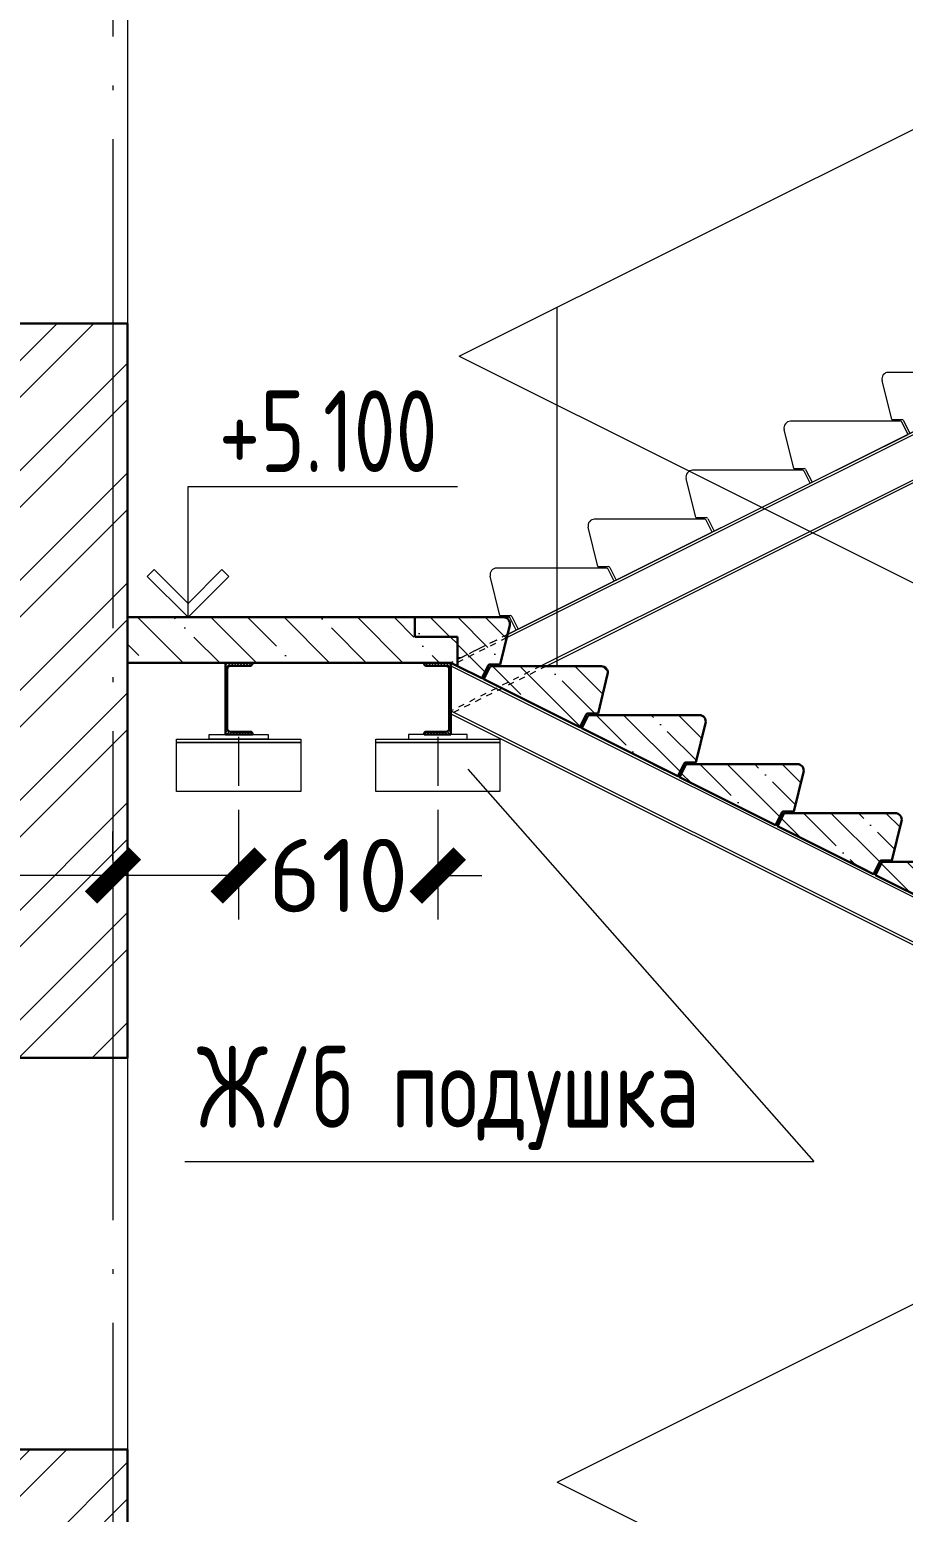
# Model space of a CAD drawing. Extents: x -965262 to 1142518, y -357520 to 71675.
# Drawn here: x 993507 to 997078, y -211841 to -205778 of the extents above; entities that cross this region are included whole.
import ezdxf

# ---------------------------------------------------------------- set-up
doc = ezdxf.new("R2010")
doc.units = 0
doc.header["$LTSCALE"] = 10
doc.linetypes.add('DOTE', pattern=[2.42, 2, -0.2, 0.02, -0.2])
doc.linetypes.add('JIS_02_1.0', pattern=[2, 1, -1])
doc.layers.get('0').update_dxf_attribs({"linetype": 'CONTINUOUS', "lineweight": 30})
doc.layers.get('Defpoints').update_dxf_attribs({"linetype": 'CONTINUOUS'})
doc.layers.add('DOTE', color=7, linetype='DOTE', lineweight=9)
doc.styles.add('GOST 2.304', font='isocpeur.ttf', dxfattribs={"width": 0.75, "height": 250})
doc.styles.get("Standard").update_dxf_attribs({"font": 'isocpeur.ttf', "height": 300})
doc.dimstyles.get("Standard").update_dxf_attribs({"dimscale": 100, "dimtxt": 300, "dimasz": 1.8, "dimexe": 1.8, "dimexo": 0.625, "dimgap": 0.9, "dimtad": 0, "dimdec": 0, "dimzin": 0, "dimdsep": 46, "dimtxsty": 'Standard', "dimblk": 'ARCHTICK', "dimcen": 0.9, "dimclrd": 256, "dimclre": 256, "dimclrt": 256, "dimadec": 0, "dimazin": 0, "dimtfac": 1, "dimtdec": 0, "dimtofl": 0, "dimtmove": 0, "dimatfit": 3, "dimfxl": 1, "dimtolj": 1, "dimtzin": 0, "dimlwd": 15, "dimlwe": 15, "dimarcsym": 0})

# ---------------------------------------------------------------- blocks, each defined once
blk = doc.blocks.new('ЛМ1')
at = {"linetype": 'JIS_02_1.0', "lineweight": 15, "ltscale": 2.5}
for p, q in [((-101238.3, -555757.3), (-100967.7, -555757.3)), ((-101238.3, -555757.3), (-101238.3, -555817.3)), ((-100977.7, -555902.3), (-100948.3, -555782.1)), ((-101238.3, -555817.3), (-101108.3, -555817.3)), ((-101108.3, -555817.3), (-101108.3, -555907)), ((-101033.7, -555944.3), (-101108.3, -555907)), ((-101014.1, -555905.1), (-101033.7, -555944.3)), ((-101027.7, -555947.3), (-101009.1, -555910.1)), ((-100977.7, -555902.3), (-101009.6, -555902.3)), ((-101004.6, -555907.3), (-100834.6, -555907.3)), ((-100971.2, -555975.6), (-101027.7, -555947.3)), ((-97988.3, -557407.3), (-97717.7, -557407.3)), ((-97717.7, -557467.3), (-97717.7, -557407.3)), ((-97857.7, -557532.3), (-98000.7, -557460.8)), ((-97847.7, -557467.3), (-97717.7, -557467.3)), ((-97847.7, -557532.3), (-97847.7, -557467.3)), ((-97857.7, -557532.3), (-97847.7, -557532.3))]:
    blk.add_line(p, q, dxfattribs=at)
at = {"lineweight": 15, "ltscale": 7.5}
for p, q in [((-100834.6, -555907.3), (-100667.7, -555907.3)), ((-100677.7, -556052.3), (-100648.3, -555932.1)), ((-100733.7, -556094.3), (-100971.2, -555975.6)), ((-100733.7, -556094.3), (-100807.7, -556057.3)), ((-100714.1, -556055.1), (-100733.7, -556094.3)), ((-100677.7, -556052.3), (-100709.6, -556052.3)), ((-100704.6, -556057.3), (-100367.7, -556057.3)), ((-100637.7, -556057.3), (-100367.7, -556057.3)), ((-100727.7, -556097.3), (-100709.1, -556060.1)), ((-100433.7, -556244.3), (-100727.7, -556097.3)), ((-100377.7, -556202.3), (-100348.3, -556082.1)), ((-100433.7, -556244.3), (-100507.7, -556207.3)), ((-100414.1, -556205.1), (-100433.7, -556244.3)), ((-100427.7, -556247.3), (-100409.1, -556210.1)), ((-100377.7, -556202.3), (-100409.6, -556202.3)), ((-100404.6, -556207.3), (-100067.7, -556207.3)), ((-100337.7, -556207.3), (-100067.7, -556207.3)), ((-100077.7, -556352.3), (-100048.3, -556232.1)), ((-100133.7, -556394.3), (-100427.7, -556247.3)), ((-100133.7, -556394.3), (-100207.7, -556357.3)), ((-100114.1, -556355.1), (-100133.7, -556394.3)), ((-100127.7, -556397.3), (-100109.1, -556360.1)), ((-100077.7, -556352.3), (-100109.6, -556352.3)), ((-100104.6, -556357.3), (-99767.7, -556357.3)), ((-100037.7, -556357.3), (-99767.7, -556357.3)), ((-99833.7, -556544.3), (-100127.7, -556397.3)), ((-99777.7, -556502.3), (-99748.3, -556382.1)), ((-99833.7, -556544.3), (-99907.7, -556507.3)), ((-99814.1, -556505.1), (-99833.7, -556544.3)), ((-99827.7, -556547.3), (-99809.1, -556510.1)), ((-99777.7, -556502.3), (-99809.6, -556502.3)), ((-99804.6, -556507.3), (-99467.7, -556507.3)), ((-99737.7, -556507.3), (-99467.7, -556507.3)), ((-99533.7, -556694.3), (-99827.7, -556547.3)), ((-99477.7, -556652.3), (-99448.3, -556532.1)), ((-99533.7, -556694.3), (-99607.7, -556657.3)), ((-99514.1, -556655.1), (-99533.7, -556694.3)), ((-99527.7, -556697.3), (-99509.1, -556660.1)), ((-99477.7, -556652.3), (-99509.6, -556652.3)), ((-99504.6, -556657.3), (-99167.7, -556657.3)), ((-99437.7, -556657.3), (-99167.7, -556657.3)), ((-99177.7, -556802.3), (-99148.3, -556682.1)), ((-99233.7, -556844.3), (-99527.7, -556697.3)), ((-99233.7, -556844.3), (-99307.7, -556807.3)), ((-99214.1, -556805.1), (-99233.7, -556844.3)), ((-99227.7, -556847.3), (-99209.1, -556810.1)), ((-99177.7, -556802.3), (-99209.6, -556802.3)), ((-99204.6, -556807.3), (-98867.7, -556807.3)), ((-99137.7, -556807.3), (-98867.7, -556807.3)), ((-98933.7, -556994.3), (-99227.7, -556847.3)), ((-98877.7, -556952.3), (-98848.3, -556832.1)), ((-98933.7, -556994.3), (-99007.7, -556957.3)), ((-98914.1, -556955.1), (-98933.7, -556994.3)), ((-98927.7, -556997.3), (-98909.1, -556960.1)), ((-98877.7, -556952.3), (-98909.6, -556952.3)), ((-98904.6, -556957.3), (-98567.7, -556957.3)), ((-98837.7, -556957.3), (-98567.7, -556957.3)), ((-98633.7, -557144.3), (-98927.7, -556997.3)), ((-98577.7, -557102.3), (-98548.3, -556982.1)), ((-98577.7, -557102.3), (-98609.6, -557102.3)), ((-98633.7, -557144.3), (-98707.7, -557107.3)), ((-98614.1, -557105.1), (-98633.7, -557144.3)), ((-98627.7, -557147.3), (-98609.1, -557110.1)), ((-98333.7, -557294.3), (-98627.7, -557147.3)), ((-98604.6, -557107.3), (-98267.7, -557107.3)), ((-98537.7, -557107.3), (-98267.7, -557107.3)), ((-98277.7, -557252.3), (-98248.3, -557132.1)), ((-98333.7, -557294.3), (-98407.7, -557257.3)), ((-98314.1, -557255.1), (-98333.7, -557294.3)), ((-98327.7, -557297.3), (-98309.1, -557260.1)), ((-98277.7, -557252.3), (-98309.6, -557252.3)), ((-98304.6, -557257.3), (-97967.7, -557257.3)), ((-98237.7, -557257.3), (-97967.7, -557257.3)), ((-97977.7, -557402.3), (-97948.3, -557282.1)), ((-98033.7, -557444.3), (-98327.7, -557297.3)), ((-98033.7, -557444.3), (-98107.7, -557407.3)), ((-98014.1, -557405.1), (-98033.7, -557444.3)), ((-97977.7, -557402.3), (-98009.6, -557402.3))]:
    blk.add_line(p, q, dxfattribs=at)
at = {"lineweight": 15, "ltscale": 2.5}
for p, q in [((-98027.7, -557447.3), (-98009.1, -557410.1)), ((-98004.6, -557407.3), (-97988.3, -557407.3)), ((-98000.7, -557460.8), (-98027.7, -557447.3))]:
    blk.add_line(p, q, dxfattribs=at)
at = {"linetype": 'JIS_02_1.0', "lineweight": 15, "ltscale": 2.5}
for centre, radius, start, end in [((-100967.7, -555777.3), 20, 346.2488, 90), ((-101009.6, -555907.3), 5, 90, 153.4349), ((-101004.6, -555912.3), 5, 90, 153.4349), ((-98004.6, -557412.3), 5, 90, 153.4349)]:
    blk.add_arc(centre, radius, start, end, dxfattribs=at)
at = {"lineweight": 15, "ltscale": 7.5}
for centre, radius, start, end in [((-100667.7, -555927.3), 20, 346.2488, 90), ((-100709.6, -556057.3), 5, 90, 153.4349), ((-100704.6, -556062.3), 5, 90, 153.4349), ((-100367.7, -556077.3), 20, 346.2488, 90), ((-100409.6, -556207.3), 5, 90, 153.4349), ((-100404.6, -556212.3), 5, 90, 153.4349), ((-100067.7, -556227.3), 20, 346.2488, 90), ((-100109.6, -556357.3), 5, 90, 153.4349), ((-100104.6, -556362.3), 5, 90, 153.4349), ((-99767.7, -556377.3), 20, 346.2488, 90), ((-99809.6, -556507.3), 5, 90, 153.4349), ((-99804.6, -556512.3), 5, 90, 153.4349), ((-99467.7, -556527.3), 20, 346.2488, 90), ((-99509.6, -556657.3), 5, 90, 153.4349), ((-99504.6, -556662.3), 5, 90, 153.4349), ((-99167.7, -556677.3), 20, 346.2488, 90), ((-99209.6, -556807.3), 5, 90, 153.4349), ((-99204.6, -556812.3), 5, 90, 153.4349), ((-98867.7, -556827.3), 20, 346.2488, 90), ((-98909.6, -556957.3), 5, 90, 153.4349), ((-98904.6, -556962.3), 5, 90, 153.4349), ((-98567.7, -556977.3), 20, 346.2488, 90), ((-98609.6, -557107.3), 5, 90, 153.4349), ((-98604.6, -557112.3), 5, 90, 153.4349), ((-98267.7, -557127.3), 20, 346.2488, 90), ((-98309.6, -557257.3), 5, 90, 153.4349), ((-98304.6, -557262.3), 5, 90, 153.4349), ((-97967.7, -557277.3), 20, 346.2488, 90), ((-98009.6, -557407.3), 5, 90, 153.4349)]:
    blk.add_arc(centre, radius, start, end, dxfattribs=at)
blk = doc.blocks.new('ЛМ4')
at = {"lineweight": 15, "ltscale": 2.5}
for p, q in [((-107313.7, -552457), (-107473.7, -552457)), ((-107463.7, -552602), (-107493.1, -552481.8)), ((-107313.7, -552517), (-107333.1, -552517)), ((-107333.1, -552517), (-107333.1, -552606.8)), ((-107463.7, -552602), (-107431.8, -552602)), ((-107427.3, -552604.8), (-107407.7, -552644)), ((-107436.8, -552607), (-107606.7, -552607)), ((-107470.2, -552675.3), (-107413.7, -552647)), ((-107413.7, -552647), (-107432.3, -552609.8)), ((-107407.7, -552644), (-107333.1, -552606.8)), ((-107736.8, -552757), (-107906.7, -552757)), ((-107713.7, -552797), (-107732.3, -552759.8)), ((-107770.2, -552825.3), (-107713.7, -552797)), ((-110736.8, -554257), (-110753.1, -554257)), ((-110713.7, -554297), (-110732.3, -554259.8)), ((-110740.7, -554310.5), (-110713.7, -554297))]:
    blk.add_line(p, q, dxfattribs=at)
at = {"linetype": 'JIS_02_1.0', "lineweight": 15, "ltscale": 2.5}
for p, q in [((-107293.7, -552457), (-107313.7, -552457)), ((-107293.7, -552457), (-107203.1, -552457)), ((-107203.1, -552457), (-107203.1, -552517)), ((-107293.7, -552517), (-107313.7, -552517)), ((-107293.7, -552517), (-107203.1, -552517)), ((-111023.7, -554317), (-111023.7, -554257)), ((-110753.1, -554257), (-111023.7, -554257)), ((-110893.7, -554317), (-111023.7, -554317)), ((-110893.7, -554382), (-110893.7, -554317)), ((-110883.7, -554382), (-110740.7, -554310.5)), ((-110883.7, -554382), (-110893.7, -554382))]:
    blk.add_line(p, q, dxfattribs=at)
at = {"lineweight": 15, "ltscale": 7.5}
for p, q in [((-107763.7, -552752), (-107793.1, -552631.8)), ((-107606.7, -552607), (-107773.7, -552607)), ((-107707.7, -552794), (-107470.2, -552675.3)), ((-108063.7, -552902), (-108093.1, -552781.8)), ((-107906.7, -552757), (-108073.7, -552757)), ((-107763.7, -552752), (-107731.8, -552752)), ((-107727.3, -552754.8), (-107707.7, -552794)), ((-107707.7, -552794), (-107633.7, -552757)), ((-108007.7, -552944), (-107770.2, -552825.3)), ((-108036.8, -552907), (-108373.7, -552907)), ((-108103.7, -552907), (-108373.7, -552907)), ((-108063.7, -552902), (-108031.8, -552902)), ((-108013.7, -552947), (-108032.3, -552909.8)), ((-108027.3, -552904.8), (-108007.7, -552944)), ((-108007.7, -552944), (-107933.7, -552907)), ((-108363.7, -553052), (-108393.1, -552931.8)), ((-108307.7, -553094), (-108013.7, -552947)), ((-108336.8, -553057), (-108673.7, -553057)), ((-108403.7, -553057), (-108673.7, -553057)), ((-108363.7, -553052), (-108331.8, -553052)), ((-108313.7, -553097), (-108332.3, -553059.8)), ((-108327.3, -553054.8), (-108307.7, -553094)), ((-108307.7, -553094), (-108233.7, -553057)), ((-108663.7, -553202), (-108693.1, -553081.8)), ((-108607.7, -553244), (-108313.7, -553097)), ((-108963.7, -553352), (-108993.1, -553231.8)), ((-108636.8, -553207), (-108973.7, -553207)), ((-108703.7, -553207), (-108973.7, -553207)), ((-108663.7, -553202), (-108631.8, -553202)), ((-108613.7, -553247), (-108632.3, -553209.8)), ((-108627.3, -553204.8), (-108607.7, -553244)), ((-108607.7, -553244), (-108533.7, -553207)), ((-108907.7, -553394), (-108613.7, -553247)), ((-108936.8, -553357), (-109273.7, -553357)), ((-109003.7, -553357), (-109273.7, -553357)), ((-108963.7, -553352), (-108931.8, -553352)), ((-108913.7, -553397), (-108932.3, -553359.8)), ((-108927.3, -553354.8), (-108907.7, -553394)), ((-108907.7, -553394), (-108833.7, -553357)), ((-109263.7, -553502), (-109293.1, -553381.8)), ((-109207.7, -553544), (-108913.7, -553397)), ((-109236.8, -553507), (-109573.7, -553507)), ((-109303.7, -553507), (-109573.7, -553507)), ((-109263.7, -553502), (-109231.8, -553502)), ((-109213.7, -553547), (-109232.3, -553509.8)), ((-109227.3, -553504.8), (-109207.7, -553544)), ((-109207.7, -553544), (-109133.7, -553507)), ((-109563.7, -553652), (-109593.1, -553531.8)), ((-109507.7, -553694), (-109213.7, -553547)), ((-109863.7, -553802), (-109893.1, -553681.8)), ((-109536.8, -553657), (-109873.7, -553657)), ((-109603.7, -553657), (-109873.7, -553657)), ((-109563.7, -553652), (-109531.8, -553652)), ((-109513.7, -553697), (-109532.3, -553659.8)), ((-109527.3, -553654.8), (-109507.7, -553694)), ((-109507.7, -553694), (-109433.7, -553657)), ((-109807.7, -553844), (-109513.7, -553697)), ((-110163.7, -553952), (-110193.1, -553831.8)), ((-109836.8, -553807), (-110173.7, -553807)), ((-109903.7, -553807), (-110173.7, -553807)), ((-109863.7, -553802), (-109831.8, -553802)), ((-109813.7, -553847), (-109832.3, -553809.8)), ((-109827.3, -553804.8), (-109807.7, -553844)), ((-109807.7, -553844), (-109733.7, -553807)), ((-110107.7, -553994), (-109813.7, -553847)), ((-110136.8, -553957), (-110473.7, -553957)), ((-110203.7, -553957), (-110473.7, -553957)), ((-110163.7, -553952), (-110131.8, -553952)), ((-110113.7, -553997), (-110132.3, -553959.8)), ((-110127.3, -553954.8), (-110107.7, -553994)), ((-110107.7, -553994), (-110033.7, -553957)), ((-110463.7, -554102), (-110493.1, -553981.8)), ((-110407.7, -554144), (-110113.7, -553997)), ((-110463.7, -554102), (-110431.8, -554102)), ((-110763.7, -554252), (-110793.1, -554131.8)), ((-110436.8, -554107), (-110773.7, -554107)), ((-110503.7, -554107), (-110773.7, -554107)), ((-110707.7, -554294), (-110413.7, -554147)), ((-110413.7, -554147), (-110432.3, -554109.8)), ((-110427.3, -554104.8), (-110407.7, -554144)), ((-110407.7, -554144), (-110333.7, -554107)), ((-110763.7, -554252), (-110731.8, -554252)), ((-110727.3, -554254.8), (-110707.7, -554294)), ((-110707.7, -554294), (-110633.7, -554257))]:
    blk.add_line(p, q, dxfattribs=at)
at = {"lineweight": 15, "ltscale": 2.5}
for centre, radius, start, end in [((-107473.7, -552477), 20, 90, 193.7512), ((-107431.8, -552607), 5, 26.5651, 90), ((-107436.8, -552612), 5, 26.5651, 90), ((-107736.8, -552762), 5, 26.5651, 90)]:
    blk.add_arc(centre, radius, start, end, dxfattribs=at)
at = {"lineweight": 15, "ltscale": 7.5}
for centre, radius, start, end in [((-107773.7, -552627), 20, 90, 193.7512), ((-108073.7, -552777), 20, 90, 193.7512), ((-107731.8, -552757), 5, 26.5651, 90), ((-108373.7, -552927), 20, 90, 193.7512), ((-108036.8, -552912), 5, 26.5651, 90), ((-108031.8, -552907), 5, 26.5651, 90), ((-108673.7, -553077), 20, 90, 193.7512), ((-108336.8, -553062), 5, 26.5651, 90), ((-108331.8, -553057), 5, 26.5651, 90), ((-108973.7, -553227), 20, 90, 193.7512), ((-108636.8, -553212), 5, 26.5651, 90), ((-108631.8, -553207), 5, 26.5651, 90), ((-109273.7, -553377), 20, 90, 193.7512), ((-108936.8, -553362), 5, 26.5651, 90), ((-108931.8, -553357), 5, 26.5651, 90), ((-109573.7, -553527), 20, 90, 193.7512), ((-109236.8, -553512), 5, 26.5651, 90), ((-109231.8, -553507), 5, 26.5651, 90), ((-109873.7, -553677), 20, 90, 193.7512), ((-109536.8, -553662), 5, 26.5651, 90), ((-109531.8, -553657), 5, 26.5651, 90), ((-110173.7, -553827), 20, 90, 193.7512), ((-109836.8, -553812), 5, 26.5651, 90), ((-109831.8, -553807), 5, 26.5651, 90), ((-110473.7, -553977), 20, 90, 193.7512), ((-110136.8, -553962), 5, 26.5651, 90), ((-110131.8, -553957), 5, 26.5651, 90), ((-110431.8, -554107), 5, 26.5651, 90), ((-110773.7, -554127), 20, 90, 193.7512), ((-110436.8, -554112), 5, 26.5651, 90), ((-110731.8, -554257), 5, 26.5651, 90)]:
    blk.add_arc(centre, radius, start, end, dxfattribs=at)
at = {"linetype": 'JIS_02_1.0', "lineweight": 15, "ltscale": 2.5}
blk.add_arc((-110736.8, -554262), 5, 26.5651, 90, dxfattribs=at)
blk = doc.blocks.new('_ArchTick')
at = {"color": 0, "linetype": 'ByBlock', "lineweight": 0, "const_width": 0.4}
blk.add_lwpolyline([(-0.5, -0.5), (0.5, 0.5)], dxfattribs=at)
blk = doc.blocks.new('*D2353')
at = {"lineweight": 15, "ltscale": 10, "transparency": 16777216}
for p, q in [((994361.3, -208968.1), (994361.3, -209417.1)), ((995175.3, -208968.1), (995175.3, -209417.1)), ((994361.3, -209237.1), (994181.3, -209237.1)), ((995175.3, -209237.1), (995355.3, -209237.1))]:
    blk.add_line(p, q, dxfattribs=at)
at = {"layer": 'Defpoints', "color": 0, "lineweight": 15, "ltscale": 10, "transparency": 16777216}
for p in [(994361.3, -208905.6, 1206.7), (995175.3, -208905.6, 1206.7), (995175.3, -209237.1)]:
    blk.add_point(p, dxfattribs=at)
at = {"lineweight": 15, "ltscale": 10, "transparency": 16777216, "xscale": 180, "yscale": 180, "zscale": 180}
blk.add_blockref('_ArchTick', (994361.3, -209237.1), dxfattribs=at)
at = {"lineweight": 15, "ltscale": 10, "transparency": 16777216, "xscale": 180, "yscale": 180, "zscale": 180, "rotation": 180}
blk.add_blockref('_ArchTick', (995175.3, -209237.1), dxfattribs=at)
at = {"lineweight": 15, "ltscale": 10, "transparency": 16777216, "insert": (994768.3, -209237.1), "char_height": 300, "attachment_point": 5}
blk.add_mtext('\\A1;610', dxfattribs=at)
blk = doc.blocks.new('*D2352')
at = {"lineweight": 15, "ltscale": 10, "transparency": 16777216}
for p, q in [((994361.3, -208968.1), (994361.3, -209417.1)), ((993847.6, -209174.6), (993847.6, -209057.1)), ((993847.6, -209237.1), (993176.8, -209237.1)), ((994361.3, -209237.1), (993847.6, -209237.1))]:
    blk.add_line(p, q, dxfattribs=at)
at = {"layer": 'Defpoints', "color": 0, "lineweight": 15, "ltscale": 10, "transparency": 16777216}
for p in [(994361.3, -208905.6, 1206.7), (993847.6, -209237.1), (993847.6, -209237.1)]:
    blk.add_point(p, dxfattribs=at)
at = {"lineweight": 15, "ltscale": 10, "transparency": 16777216, "xscale": 180, "yscale": 180, "zscale": 180, "rotation": 180}
blk.add_blockref('_ArchTick', (993847.6, -209237.1), dxfattribs=at)
at = {"lineweight": 15, "ltscale": 10, "transparency": 16777216, "xscale": 180, "yscale": 180, "zscale": 180}
blk.add_blockref('_ArchTick', (994361.3, -209237.1), dxfattribs=at)
at = {"lineweight": 15, "ltscale": 10, "transparency": 16777216, "insert": (992801.8, -209237.1), "char_height": 300, "attachment_point": 5}
blk.add_mtext('\\A1;385', dxfattribs=at)

msp = doc.modelspace()

# ---------------------------------------------------------------- hatches: boundary and pattern name
at = {"lineweight": 15}
h = msp.add_hatch(dxfattribs=at)
h.set_pattern_fill('ANSI32', color=256, scale=33.361392, style=0)
h.set_pattern_definition([(45, (993632.55, -201574.56), (-224.6954, 224.6954), []), (45, (993782.35, -201574.56), (-224.6954, 224.6954), [])])
h.paths.add_polyline_path([(993907.6, -201508.6), (993400.5, -201508.6), (993400.5, -201642.1), (993907.6, -201642.1)])
h.paths.add_polyline_path([(1002261.3, -201508.6), (1001754.2, -201508.6), (1001754.2, -201642.1), (1002261.3, -201642.1)])
h.paths.add_polyline_path([(993907.6, -202149.2), (993827.5, -202149.2), (993827.5, -202442.7), (993907.6, -202442.7)])
h.paths.add_polyline_path([(1001834.3, -202149.2), (1001754.2, -202149.2), (1001754.2, -202442.7), (1001834.3, -202442.7)])
h.paths.add_polyline_path([(1002261.3, -201642.1), (1001754.2, -201642.1), (1001754.2, -202374.4), (1002261.3, -202374.4)])
h.paths.add_polyline_path([(993907.6, -201642.1), (993400.5, -201642.1), (993400.5, -202374.4), (993907.6, -202374.4)])
h.paths.add_polyline_path([(993847.6, -206979.9), (993400.5, -206979.9), (993400.5, -207180.1), (993847.6, -207180.1)])
h.paths.add_polyline_path([(993907.6, -206979.9), (993847.6, -206979.9), (993847.6, -207180.1), (993907.6, -207180.1)], flags=16)
h.paths.add_polyline_path([(993847.6, -205378.5), (993400.5, -205378.5), (993400.5, -205578.7), (993847.6, -205578.7)], flags=17)
h.paths.add_polyline_path([(993907.6, -205378.5), (993847.6, -205378.5), (993847.6, -205578.7), (993907.6, -205578.7)], flags=17)
h.paths.add_polyline_path([(1002261.3, -201642.1), (1001854.3, -201642.1), (1001854.3, -202374.4), (1002261.3, -202374.4)], flags=17)
h.paths.add_polyline_path([(1001854.3, -201642.1), (1001754.2, -201642.1), (1001754.2, -202374.4), (1001854.3, -202374.4)], flags=16)
h.paths.add_polyline_path([(993847.6, -201642.1), (993400.5, -201642.1), (993400.5, -202374.4), (993847.6, -202374.4)], flags=16)
h.paths.add_polyline_path([(993907.6, -201642.1), (993847.6, -201642.1), (993847.6, -202374.4), (993907.6, -202374.4)], flags=17)
h.paths.add_polyline_path([(1002261.3, -202776.4), (1001854.3, -202776.4), (1001854.3, -205645.4), (1002261.3, -205645.4)], flags=17)
h.paths.add_polyline_path([(1001854.3, -202776.4), (1001754.2, -202776.4), (1001754.2, -205645.4), (1001854.3, -205645.4)], flags=17)
h.paths.add_polyline_path([(993847.6, -205578.7), (993400.5, -205578.7), (993400.5, -207180.1), (993847.6, -207180.1)], flags=17)
h.paths.add_polyline_path([(993907.6, -205578.7), (993847.6, -205578.7), (993847.6, -207180.1), (993907.6, -207180.1)], flags=17)
h.paths.add_polyline_path([(993847.6, -209982.4), (993400.5, -209982.4), (993400.5, -211583.8), (993847.6, -211583.8)], flags=17)
h.paths.add_polyline_path([(993907.6, -209982.4), (993847.6, -209982.4), (993847.6, -211583.8), (993907.6, -211583.8)], flags=17)
h.paths.add_polyline_path([(1002261.3, -207713.8), (1001854.3, -207713.8), (1001854.3, -210582.9), (1002261.3, -210582.9)], flags=17)
h.paths.add_polyline_path([(1001854.3, -207713.8), (1001754.2, -207713.8), (1001754.2, -210582.9), (1001854.3, -210582.9)], flags=17)
h.paths.add_polyline_path([(1002261.3, -212117.5), (1001854.3, -212117.5), (1001854.3, -214986.6), (1002261.3, -214986.6)], flags=17)
h.paths.add_polyline_path([(1001854.3, -212117.5), (1001754.2, -212117.5), (1001754.2, -214986.6), (1001854.3, -214986.6)], flags=17)
h.paths.add_polyline_path([(1001854.3, -201642.1), (1002261.3, -201642.1), (1002261.3, -215186.8), (1002154.5, -215186.8), (1001854.3, -215186.8)])
h.paths.add_polyline_path([(1001754.2, -201642.1), (1001854.3, -201642.1), (1001854.3, -215186.8), (1001754.2, -215186.8)])
h.paths.add_polyline_path([(993400.5, -201642.1), (993847.6, -201642.1), (993847.6, -215186.8), (993800.9, -215186.8), (993400.5, -215186.8)])
h.paths.add_polyline_path([(993847.6, -201642.1), (993907.6, -201642.1), (993907.6, -215186.8), (993847.6, -215186.8)])
at = {"lineweight": 15, "ltscale": 10}
h = msp.add_hatch(dxfattribs=at)
h.set_pattern_fill('ANSI35', color=256, scale=33.361392, angle=90, style=0)
h.set_pattern_definition([(135, (1013352.3, -244662.7), (-149.7969, -149.7969), []), (135, (1013352.3, -244512.9), (-149.7969, -149.7969), [264.806, -52.9612, 0, -52.9612])])
h.paths.add_polyline_path([(993907.6, -208367.3), (993907.6, -208180.9), (995081.9, -208180.9), (995081.9, -208261), (995255.4, -208260.6), (995255.4, -208380.7), (995228.7, -208367.3)])
h = msp.add_hatch(dxfattribs=at)
h.set_pattern_fill('ANSI35', color=256, scale=25, style=0)
h.set_pattern_definition([(135, (-248161.32, 150), (112.253202, 112.253202), []), (135, (-248273.58, 150), (112.253202, 112.253202), [198.4375, -39.6875, 0, -39.6875])])
edge = h.paths.add_edge_path()
edge.add_line((995081.9, -208213.9), (995081.9, -208180.9))
edge.add_line((995081.9, -208180.9), (994993.4, -208180.9))
edge.add_arc((994993.4, -208187.6), 6.67, 90, 153.43495)
edge.add_line((994987.4, -208184.6), (994962.6, -208234.3))
edge.add_line((994962.6, -208234.3), (995228.7, -208367.3))
edge.add_line((995228.7, -208367.3), (995255.4, -208354))
edge.add_line((995255.4, -208354), (995255.4, -208261))
edge.add_line((995255.4, -208261), (995081.9, -208261))
edge.add_line((995081.9, -208261), (995081.9, -208213.9))
h.paths.add_polyline_path([(994962.6, -208234.3), (994987.4, -208184.6, -0.284079), (994993.4, -208180.9), (995443, -208180.9, -0.48639), (995468.9, -208213.9), (995429.7, -208374.4), (995387.1, -208374.4, 0.284079), (995381.1, -208378.1), (995354.9, -208430.4), (995256.2, -208381.1)])
h = msp.add_hatch(dxfattribs=at)
h.set_pattern_fill('ANSI31', color=256, scale=2.668911, style=0)
h.set_pattern_definition([(45, (1124529.051, 535772.253), (-5.99187684, 5.99187684), [])])
h.paths.add_polyline_path([(994307.9, -208660.9), (994417.4, -208660.9), (994417.4, -208656.9, 0.414214), (994409.4, -208648.9), (994328, -208648.9, -0.414214), (994314.6, -208635.6), (994314.6, -208392.7, -0.414214), (994328, -208379.3), (994409.4, -208379.3, 0.414214), (994417.4, -208371.3), (994417.4, -208367.3), (994307.9, -208367.3)])
h = msp.add_hatch(dxfattribs=at)
h.set_pattern_fill('ANSI31', color=256, scale=1.334456, style=0)
h.set_pattern_definition([(135, (865007.6124, 535772.253), (5.99187684, 5.99187684), [])])
h.paths.add_polyline_path([(995119.3, -208660.9), (995228.7, -208660.9), (995228.7, -208367.3), (995119.3, -208367.3), (995119.3, -208371.3, 0.414214), (995127.3, -208379.3), (995208.7, -208379.3, -0.414214), (995222, -208392.7), (995222, -208635.6, -0.414214), (995208.7, -208648.9), (995127.3, -208648.9, 0.414214), (995119.3, -208656.9)])
h = msp.add_hatch(dxfattribs=at)
h.set_pattern_fill('ANSI35', color=256, scale=25, angle=90, style=0)
h.set_pattern_definition([(135, (3000, 1500), (-112.253202, -112.253202), []), (135, (3000, 1612.25), (-112.253202, -112.253202), [198.4375, -39.6875, 0, -39.6875])])
h.paths.add_polyline_path([(995362.9, -208434.4), (995387.8, -208384.8, -0.284079), (995393.7, -208381.1), (995843.3, -208381.1, -0.48639), (995869.3, -208414.1), (995830, -208574.6), (995787.4, -208574.6, 0.284079), (995781.4, -208578.3), (995755.3, -208630.6), (995656.5, -208581.2)])
h = msp.add_hatch(dxfattribs=at)
h.set_pattern_fill('ANSI35', color=256, scale=25, angle=90, style=0)
h.set_pattern_definition([(135, (2700, 1350), (-112.253202, -112.253202), []), (135, (2700, 1462.25), (-112.253202, -112.253202), [198.4375, -39.6875, 0, -39.6875])])
h.paths.add_polyline_path([(995763.3, -208634.6), (995788.1, -208584.9, -0.284079), (995794.1, -208581.2), (996243.7, -208581.2, -0.48639), (996269.6, -208614.3), (996230.3, -208774.7), (996187.7, -208774.7, 0.284079), (996181.8, -208778.4), (996155.6, -208830.8), (996056.8, -208781.4)])
h = msp.add_hatch(dxfattribs=at)
h.set_pattern_fill('ANSI35', color=256, scale=25, angle=90, style=0)
h.set_pattern_definition([(135, (2400, 1200), (-112.253202, -112.253202), []), (135, (2400, 1312.25), (-112.253202, -112.253202), [198.4375, -39.6875, 0, -39.6875])])
h.paths.add_polyline_path([(996163.6, -208834.8), (996188.4, -208785.1, -0.284079), (996194.4, -208781.4), (996644, -208781.4, -0.48639), (996669.9, -208814.4), (996630.7, -208974.9), (996588.1, -208974.9, 0.284079), (996582.1, -208978.6), (996555.9, -209030.9), (996457.2, -208981.6)])
h = msp.add_hatch(dxfattribs=at)
h.set_pattern_fill('ANSI35', color=256, scale=25, angle=90, style=0)
h.set_pattern_definition([(135, (2100, 1050), (-112.253202, -112.253202), []), (135, (2100, 1162.25), (-112.253202, -112.253202), [198.4375, -39.6875, 0, -39.6875])])
h.paths.add_polyline_path([(996563.9, -209034.9), (996588.8, -208985.3, -0.284079), (996594.8, -208981.6), (997044.3, -208981.6, -0.48639), (997070.3, -209014.6), (997031, -209175.1), (996988.4, -209175.1, 0.284079), (996982.4, -209178.8), (996956.3, -209231.1), (996857.5, -209181.7)])
h = msp.add_hatch(dxfattribs=at)
h.set_pattern_fill('ANSI35', color=256, scale=25, angle=90, style=0)
h.set_pattern_definition([(135, (1800, 900), (-112.253202, -112.253202), []), (135, (1800, 1012.25), (-112.253202, -112.253202), [198.4375, -39.6875, 0, -39.6875])])
h.paths.add_polyline_path([(996964.3, -209235.1), (996989.1, -209185.4, -0.284079), (996995.1, -209181.7), (997444.7, -209181.7, -0.48639), (997470.6, -209214.8), (997431.3, -209375.2), (997388.8, -209375.2, 0.284079), (997382.8, -209378.9), (997356.6, -209431.3), (997257.9, -209381.9)])

# ---------------------------------------------------------------- linework, layer by layer
at = {"lineweight": 15}
for p, q in [((995262.8, -207113.3, 11008.5), (1000066.9, -204711.3, 11008.5)), ((1000032.8, -205977.3, 11008.5), (995456.3, -208265.5, 11008.5)), ((1000032.8, -205965.3, 11008.5), (995459.6, -208251.9, 11008.5)), ((1000032.8, -206162.3, 11008.5), (995595.1, -208381.1, 11008.5)), ((1000032.8, -206174.2, 11008.5), (995619, -208381.1, 11008.5)), ((995663.2, -208381.1, 11008.5), (995663.2, -206913.2, 11008.5)), ((995262.8, -207113.3, 11008.5), (1000066.9, -209515.4, 11008.5)), ((995228.7, -208367.3, 11008.5), (1000032.8, -210769.4, 11008.5)), ((995228.7, -208379.3, 11008.5), (1000032.8, -210781.3, 11008.5)), ((995228.7, -208564.3, 11008.5), (1000032.8, -210966.3, 11008.5)), ((995228.7, -208576.2, 11008.5), (1000032.8, -210978.2, 11008.5)), ((995663.2, -211717.2, 11008.5), (1000066.9, -209515.4, 11008.5)), ((995663.2, -211717.2, 11008.5), (999666.5, -213718.9, 11008.5))]:
    msp.add_line(p, q, dxfattribs=at)
at = {"lineweight": 15, "ltscale": 10}
for p, q in [((993907.6, -205378.5, 8595.1), (993907.6, -206979.9, 8595.1)), ((993907.6, -209982.4, 8595.1), (993907.6, -211583.8, 8595.1))]:
    msp.add_line(p, q, dxfattribs=at)
at = {"extrusion": (0, 0, -1)}
for p, q in [((993267.1, -206979.9, 8595.1), (993907.6, -206979.9, 8595.1)), ((993907.6, -209982.4, 8595.1), (993907.6, -206979.9, 8595.1)), ((993907.6, -208180.9, 8595.1), (995081.9, -208180.9, 10394.9)), ((993267.1, -209982.4, 8595.1), (993907.6, -209982.4, 8595.1)), ((993267.1, -211583.8, 8595.1), (993907.6, -211583.8, 8595.1)), ((993907.6, -215186.8, 8595.1), (993907.6, -211583.8, 8595.1))]:
    msp.add_line(p, q, dxfattribs=at)
at = {"linetype": 'Continuous', "lineweight": 15, "ltscale": 100}
for p, q in [((994016.1, -207985.8, 11008.5), (993987.8, -208014.1, 11008.5)), ((994154.6, -208124.3, 11008.5), (994016.1, -207985.8, 11008.5)), ((994154.6, -208124.3, 11008.5), (994293.1, -207985.8, 11008.5)), ((994293.1, -207985.8, 11008.5), (994321.4, -208014.1, 11008.5)), ((993987.8, -208014.1, 11008.5), (994154.6, -208180.9, 8595.1)), ((994321.4, -208014.1, 11008.5), (994154.6, -208180.9, 8595.1))]:
    msp.add_line(p, q, dxfattribs=at)
at = {"linetype": 'Continuous', "lineweight": 0, "ltscale": 100}
msp.add_line((994154.6, -208180.9, 8595.1), (994154.6, -208124.3, 11008.5), dxfattribs=at)
msp.add_line((994154.6, -208180.9, 8595.1), (994154.6, -208124.3, 11008.5), dxfattribs=at)
for p, q in [((995081.9, -208180.9, 11008.5), (995443, -208180.9, 11008.5)), ((995446, -208307.4, 11008.5), (995468.9, -208213.9, 11008.5)), ((995081.9, -208261, 11008.5), (995255.4, -208261, 11008.5)), ((994307.9, -208367.3, 11008.5), (994307.9, -208660.9, 11008.5)), ((994307.9, -208367.3, 11008.5), (994417.4, -208367.3, 11008.5)), ((994314.6, -208392.7, 11008.5), (994314.6, -208635.6, 11008.5)), ((994328, -208379.3, 11008.5), (994409.4, -208379.3, 11008.5)), ((994417.4, -208367.3, 11008.5), (994417.4, -208371.3, 11008.5)), ((995228.7, -208367.3, 11008.5), (995119.3, -208367.3, 11008.5)), ((995119.3, -208367.3, 11008.5), (995119.3, -208371.3, 11008.5)), ((995208.7, -208379.3, 11008.5), (995127.3, -208379.3, 11008.5)), ((995222, -208392.7, 11008.5), (995222, -208635.6, 11008.5)), ((995228.7, -208367.3, 11008.5), (995228.7, -208660.9, 11008.5)), ((994307.9, -208660.9, 11008.5), (994417.4, -208660.9, 11008.5)), ((994328, -208648.9, 11008.5), (994409.4, -208648.9, 11008.5)), ((994417.4, -208656.9, 11008.5), (994417.4, -208660.9, 11008.5)), ((995119.3, -208656.9, 11008.5), (995119.3, -208660.9, 11008.5)), ((995228.7, -208660.9, 11008.5), (995119.3, -208660.9, 11008.5)), ((995208.7, -208648.9, 11008.5), (995127.3, -208648.9, 11008.5))]:
    msp.add_line(p, q)
at = {"ltscale": 10}
for p, q in [((995081.9, -208180.9, 11008.5), (995081.9, -208261, 11008.5)), ((995255.4, -208261, 11008.5), (995255.4, -208380.7, 11008.5)), ((993907.6, -208367.3, 8595.1), (995228.7, -208367.3, 11008.5)), ((995228.7, -208367.3, 11008.5), (995255.4, -208380.7, 11008.5))]:
    msp.add_line(p, q, dxfattribs=at)
at = {"linetype": 'JIS_02_1.0', "lineweight": 15, "ltscale": 2.5}
for p, q in [((995459.6, -208251.9, 11008.5), (995228.7, -208367.3, 11008.5)), ((995456.3, -208265.5, 11008.5), (995228.7, -208379.3, 11008.5)), ((995619, -208381.1, 11008.5), (995228.7, -208576.2, 11008.5)), ((995595.1, -208381.1, 11008.5), (995228.7, -208564.3, 11008.5))]:
    msp.add_line(p, q, dxfattribs=at)
at = {"ltscale": 7.5}
for p, q in [((995429.7, -208374.4, 11008.5), (995446, -208307.4, 11008.5)), ((995354.9, -208430.4, 11008.5), (995255.4, -208380.7, 11008.5)), ((995381.1, -208378.1, 11008.5), (995354.9, -208430.4, 11008.5)), ((995362.9, -208434.4, 11008.5), (995387.8, -208384.8, 11008.5)), ((995429.7, -208374.4, 11008.5), (995387.1, -208374.4, 11008.5)), ((995393.7, -208381.1, 11008.5), (995843.3, -208381.1, 11008.5)), ((995483, -208381.1, 11008.5), (995843.3, -208381.1, 11008.5)), ((995830, -208574.6, 11008.5), (995869.3, -208414.1, 11008.5)), ((995755.3, -208630.6, 11008.5), (995362.9, -208434.4, 11008.5)), ((995781.4, -208578.3, 11008.5), (995755.3, -208630.6, 11008.5)), ((995763.3, -208634.6, 11008.5), (995788.1, -208584.9, 11008.5)), ((995830, -208574.6, 11008.5), (995787.4, -208574.6, 11008.5)), ((995794.1, -208581.2, 11008.5), (996243.7, -208581.2, 11008.5)), ((995883.4, -208581.2, 11008.5), (996243.7, -208581.2, 11008.5)), ((996155.6, -208830.8, 11008.5), (995763.3, -208634.6, 11008.5)), ((996230.3, -208774.7, 11008.5), (996269.6, -208614.3, 11008.5)), ((996155.6, -208830.8, 11008.5), (996056.8, -208781.4, 11008.5)), ((996181.8, -208778.4, 11008.5), (996155.6, -208830.8, 11008.5)), ((996163.6, -208834.8, 11008.5), (996188.4, -208785.1, 11008.5)), ((996230.3, -208774.7, 11008.5), (996187.7, -208774.7, 11008.5)), ((996194.4, -208781.4, 11008.5), (996644, -208781.4, 11008.5)), ((996283.7, -208781.4, 11008.5), (996644, -208781.4, 11008.5)), ((996555.9, -209030.9, 11008.5), (996163.6, -208834.8, 11008.5)), ((996630.7, -208974.9, 11008.5), (996669.9, -208814.4, 11008.5)), ((996555.9, -209030.9, 11008.5), (996457.2, -208981.6, 11008.5)), ((996582.1, -208978.6, 11008.5), (996555.9, -209030.9, 11008.5)), ((996563.9, -209034.9, 11008.5), (996588.8, -208985.3, 11008.5)), ((996630.7, -208974.9, 11008.5), (996588.1, -208974.9, 11008.5)), ((996594.8, -208981.6, 11008.5), (997044.3, -208981.6, 11008.5)), ((996684, -208981.6, 11008.5), (997044.3, -208981.6, 11008.5)), ((997031, -209175.1, 11008.5), (997070.3, -209014.6, 11008.5)), ((996956.3, -209231.1, 11008.5), (996563.9, -209034.9, 11008.5)), ((996956.3, -209231.1, 11008.5), (996857.5, -209181.7, 11008.5)), ((996982.4, -209178.8, 11008.5), (996956.3, -209231.1, 11008.5)), ((996964.3, -209235.1, 11008.5), (996989.1, -209185.4, 11008.5)), ((997031, -209175.1, 11008.5), (996988.4, -209175.1, 11008.5)), ((996995.1, -209181.7, 11008.5), (997444.7, -209181.7, 11008.5)), ((997356.6, -209431.3, 11008.5), (996964.3, -209235.1, 11008.5))]:
    msp.add_line(p, q, dxfattribs=at)
at = {"color": 1, "lineweight": 15, "ltscale": 10}
for p in [(995298.4, -208802.3, 9801.8), (994141.4, -210405.9, 9801.8)]:
    msp.add_line(p, (996711.5, -210405.9, 9801.8), dxfattribs=at)
at = {"linetype": 'Continuous', "lineweight": 15, "ltscale": 100, "extrusion": (1, 0, 0), "elevation": 994154.6}
msp.add_lwpolyline([(-208180.9, 8595.1), (-207647.1, 8595.1)], dxfattribs=at)
at = {"linetype": 'Continuous', "lineweight": 15, "ltscale": 100, "extrusion": (0, 1, 0), "elevation": -207647.1}
msp.add_lwpolyline([(-994154.6, 8595.1), (-995255.5, 8595.1)], dxfattribs=at)
at = {"linetype": 'Continuous', "lineweight": 0, "ltscale": 100, "extrusion": (0, 1, 0), "elevation": -208180.9}
msp.add_lwpolyline([(-993907.6, 8595.1), (-994254.7, 8595.1)], dxfattribs=at)
at = {"lineweight": 15, "ltscale": 10, "elevation": 11008.5}
for points in [[(994241.2, -208660.9), (994481.4, -208660.9), (994481.4, -208679.6), (994241.2, -208679.6)], [(995295.4, -208660.9), (995055.2, -208660.9), (995055.2, -208679.6), (995295.4, -208679.6)]]:
    msp.add_lwpolyline(points, close=True, dxfattribs=at)
at = {"color": 2, "lineweight": 15, "ltscale": 10, "elevation": 11008.5}
for points in [[(994107.8, -208679.6), (994614.9, -208679.6), (994614.9, -208692.9), (994107.8, -208692.9)], [(994107.8, -208692.9), (994614.9, -208692.9), (994614.9, -208893.1), (994107.8, -208893.1)], [(994921.8, -208679.6), (995428.9, -208679.6), (995428.9, -208692.9), (994921.8, -208692.9)], [(994921.8, -208692.9), (995428.9, -208692.9), (995428.9, -208893.1), (994921.8, -208893.1)]]:
    msp.add_lwpolyline(points, close=True, dxfattribs=at)
for centre, radius, start, end in [((995443, -208207.6, 11008.5), 26.7, 346.24876, 90), ((994328, -208392.7, 11008.5), 13.3, 90, 180), ((994409.4, -208371.3, 11008.5), 8.01, 270, 0), ((995127.3, -208371.3, 11008.5), 8.01, 180, 270), ((995208.7, -208392.7, 11008.5), 13.3, 0, 90), ((994328, -208635.6, 11008.5), 13.3, 180, 270), ((994409.4, -208656.9, 11008.5), 8.01, 0, 90), ((995127.3, -208656.9, 11008.5), 8.01, 90, 180), ((995208.7, -208635.6, 11008.5), 13.3, 270, 0)]:
    msp.add_arc(centre, radius, start, end)
at = {"ltscale": 7.5}
for centre, radius, start, end in [((995387.1, -208381.1, 11008.5), 6.67, 90, 153.43495), ((995393.7, -208387.7, 11008.5), 6.67, 90, 153.43495), ((995843.3, -208407.8, 11008.5), 26.7, 346.24876, 90), ((995787.4, -208581.2, 11008.5), 6.67, 90, 153.43495), ((995794.1, -208587.9, 11008.5), 6.67, 90, 153.43495), ((996243.7, -208607.9, 11008.5), 26.7, 346.24876, 90), ((996187.7, -208781.4, 11008.5), 6.67, 90, 153.43495), ((996194.4, -208788.1, 11008.5), 6.67, 90, 153.43495), ((996644, -208808.1, 11008.5), 26.7, 346.24876, 90), ((996588.1, -208981.6, 11008.5), 6.67, 90, 153.43495), ((996594.8, -208988.2, 11008.5), 6.67, 90, 153.43495), ((997044.3, -209008.3, 11008.5), 26.7, 346.24876, 90), ((996988.4, -209181.7, 11008.5), 6.67, 90, 153.43495), ((996995.1, -209188.4, 11008.5), 6.67, 90, 153.43495)]:
    msp.add_arc(centre, radius, start, end, dxfattribs=at)
at = {"layer": 'DOTE', "lineweight": 9, "ltscale": 100, "extrusion": (0, -1, 0)}
msp.add_line((993847.6, -201386.2, 6658.5), (993847.6, -217499.9, 6658.5), dxfattribs=at)
at = {"layer": 'DOTE', "lineweight": 9, "ltscale": 10, "extrusion": (0, -1, 0)}
for p, q in [((994361.3, -208670.1, 11008.5), (994361.3, -208905.6, 11008.5)), ((995175.3, -208670.1, 11008.5), (995175.3, -208905.6, 11008.5))]:
    msp.add_line(p, q, dxfattribs=at)

# ---------------------------------------------------------------- block references
at = {"lineweight": 15, "yscale": 1.334455667789, "zscale": 1.334455667789}
for name, p, xscale in [('ЛМ4', (1143238.1, 531450.9, 11008.5), 1.334455667789), ('ЛМ1', (865082.3, 531051, 11008.5), -1.334455667789)]:
    msp.add_blockref(name, p, dxfattribs=dict(at, xscale=xscale))

# ---------------------------------------------------------------- texts
at = {"linetype": 'Continuous', "lineweight": 15, "ltscale": 100, "insert": (994279.7, -207253.5, 8595.1), "char_height": 333.614, "width": 1025.863, "attachment_point": 1}
msp.add_mtext('\\fISOCPEUR|b0|i0|c1|p34;\\W0.7500000000;\\T1.0000000000;\\o\\l+5.100', dxfattribs=at)
at = {"lineweight": 15, "insert": (995217.7, -210146.8, 9801.8), "char_height": 333.614, "width": 3533.306, "attachment_point": 5, "style": 'GOST 2.304'}
msp.add_mtext('\\A1;Ж/б подушка', dxfattribs=at)

# ---------------------------------------------------------------- dimensions: what is measured, and where the dimension line sits
at = {"lineweight": 15, "ltscale": 10}
dim = msp.add_linear_dim(base=(993847.6, -209237.1, 9801.8), p1=(994361.3, -208905.6, 11008.5), p2=(993847.6, -209237.1, 9801.8), text='385', dimstyle='Standard', dxfattribs=at)
dim.commit()
dim.dimension.update_dxf_attribs({"geometry": '*D2352', "text_midpoint": (992801.8, -209237.1, 9801.8), "dimtype": 160})
dim = msp.add_linear_dim(base=(995175.3, -209237.1, 9801.8), p1=(994361.3, -208905.6, 11008.5), p2=(995175.3, -208905.6, 11008.5), text='610', dimstyle='Standard', dxfattribs=at)
dim.commit()
dim.dimension.update_dxf_attribs({"geometry": '*D2353', "text_midpoint": (994768.3, -209237.1, 9801.8)})

doc.saveas('drawing.dxf')
